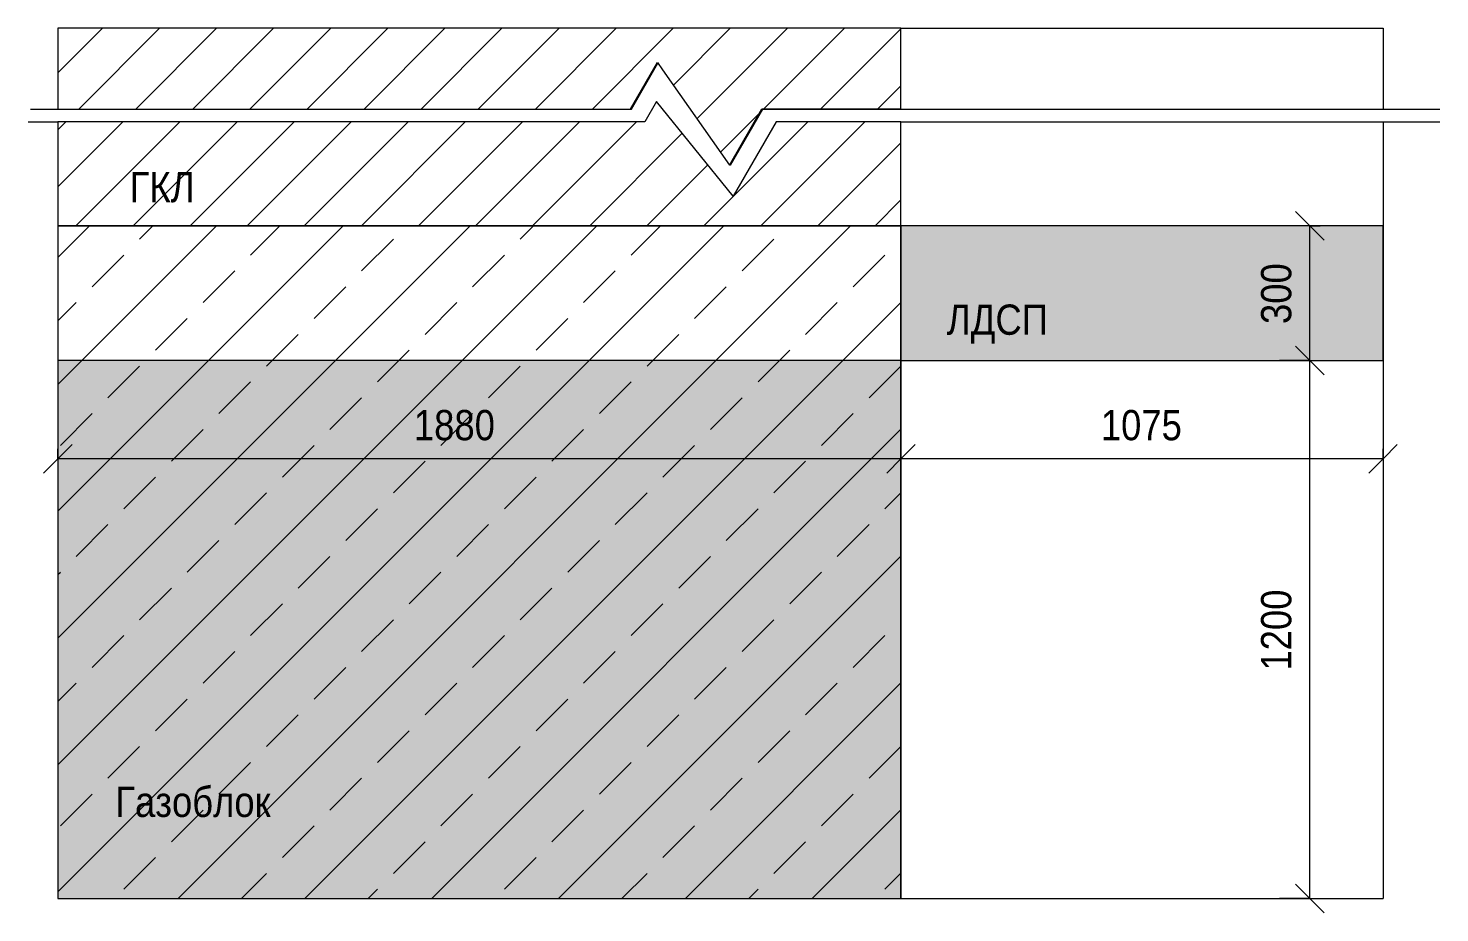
# Model space of a CAD drawing. Header units: millimetres. Extents: x 14838 to 30347, y -21720 to -9527.
# Drawn here: x 23863 to 27011, y -21720 to -19747 of the extents above; entities that cross this region are included whole.
import ezdxf

# ---------------------------------------------------------------- set-up
doc = ezdxf.new("R2010")
doc.units = ezdxf.units.MM
for name, color, linetype, lineweight in [('Аннотация', 7, 'Continuous', 9), ('Размеры', 7, 'Continuous', 9), ('Размеры-45', 7, 'Continuous', 9), ('Узлы', 7, 'Continuous', 20)]:
    doc.layers.add(name, color=color, linetype=linetype, lineweight=lineweight)
doc.layers.add('Линии', color=94, linetype='Continuous', lineweight=9, true_color=0x00a600)
doc.styles.add('Century Gothic', font='GOTHIC.TTF', dxfattribs={"width": 0.9, "height": 67.5})
doc.dimstyles.new('GOT_1_5_округ_до_5', dxfattribs={"dimscale": 304.8, "dimtxt": 70.481358, "dimasz": 0.20876, "dimexe": 0.221457, "dimexo": 0.221457, "dimgap": 0.073819, "dimtad": 1, "dimdec": 0, "dimrnd": 5, "dimdsep": 46, "dimtxsty": 'Century Gothic', "dimblk1": 'OBLIQUE', "dimblk2": 'OBLIQUE', "dimsah": 1, "dimcen": 0.09, "dimazin": 0, "dimtfac": 1, "dimtdec": 4, "dimtix": 1, "dimtmove": 0, "dimatfit": 3, "dimfxl": 1, "dimtvp": 1, "dimtolj": 1, "dimtzin": 0, "dimarcsym": 2})
doc.dimstyles.new('GOT_1_5_округ_до_5_1', dxfattribs={"dimscale": 304.8, "dimtxt": 70.481358, "dimasz": 0.20876, "dimexe": 0.221457, "dimexo": 0.221457, "dimgap": 0.073819, "dimtad": 1, "dimdec": 0, "dimrnd": 5, "dimdsep": 46, "dimtxsty": 'Century Gothic', "dimblk1": 'OBLIQUE', "dimblk2": 'OBLIQUE', "dimsah": 1, "dimcen": 0.09, "dimazin": 0, "dimtfac": 1, "dimtdec": 4, "dimtix": 1, "dimtmove": 2, "dimatfit": 3, "dimfxl": 1, "dimtvp": 1, "dimtolj": 1, "dimtzin": 0, "dimarcsym": 2})

# ---------------------------------------------------------------- blocks, each defined once
blk = doc.blocks.new('DIMBLOCK76-05_План монтажа')
at = {"layer": 'Размеры-45'}
for p, q in [((25809.4, -20707.4), (25809.4, -20555.4)), ((26884.4, -20707.4), (25809.4, -20707.4)), ((25809.4, -20707.4), (25809.4, -20774.9)), ((26884.4, -20707.4), (26884.4, -20684.9)), ((26884.4, -20707.4), (26884.4, -20774.9))]:
    blk.add_line(p, q, dxfattribs=at)
at = {"layer": 'Размеры-45', "lineweight": 18}
for p, q in [((25809.4, -20707.4), (25841.2, -20675.6)), ((26884.4, -20707.4), (26916.2, -20675.6)), ((25809.4, -20707.4), (25777.6, -20739.3)), ((26884.4, -20707.4), (26852.6, -20739.3))]:
    blk.add_line(p, q, dxfattribs=at)
at = {"layer": 'Размеры-45', "color": 0, "insert": (26255.1, -20598.4), "char_height": 67.5, "width": 220.17, "attachment_point": 1, "line_spacing_factor": 0.984502, "style": 'Century Gothic'}
blk.add_mtext('1075', dxfattribs=at)
blk = doc.blocks.new('_Oblique')
at = {"color": 0, "linetype": 'ByBlock', "lineweight": -2}
blk.add_line((-0.5, -0.5), (0.5, 0.5), dxfattribs=at)
blk = doc.blocks.new('DIMBLOCK77-05_План монтажа')
at = {"layer": 'Размеры-45'}
for p, q in [((25809.4, -20707.4), (25809.4, -20555.4)), ((23929.4, -20707.4), (23929.4, -20684.9)), ((25809.4, -20707.4), (23929.4, -20707.4)), ((23929.4, -20707.4), (23929.4, -20774.9)), ((25809.4, -20707.4), (25809.4, -20774.9))]:
    blk.add_line(p, q, dxfattribs=at)
at = {"layer": 'Размеры-45', "lineweight": 18}
for p, q in [((23929.4, -20707.4), (23961.2, -20675.6)), ((25809.4, -20707.4), (25841.2, -20675.6)), ((23929.4, -20707.4), (23897.6, -20739.3)), ((25809.4, -20707.4), (25777.6, -20739.3))]:
    blk.add_line(p, q, dxfattribs=at)
at = {"layer": 'Размеры-45', "color": 0, "insert": (24723.2, -20598.4), "char_height": 67.5, "width": 220.17, "attachment_point": 1, "line_spacing_factor": 0.984502, "style": 'Century Gothic'}
blk.add_mtext('1880', dxfattribs=at)
blk = doc.blocks.new('DIMBLOCK78-05_План монтажа')
at = {"layer": 'Размеры-45', "lineweight": 18}
for p, q in [((26721.4, -20487.9), (26689.6, -20456)), ((26721.4, -20487.9), (26753.2, -20519.7)), ((26721.4, -21687.9), (26689.6, -21656)), ((26721.4, -21687.9), (26753.2, -21719.7))]:
    blk.add_line(p, q, dxfattribs=at)
at = {"layer": 'Размеры-45'}
for p, q in [((26721.4, -20487.9), (26653.9, -20487.9)), ((26721.4, -21687.9), (26721.4, -20487.9)), ((26721.4, -20487.9), (26743.9, -20487.9)), ((26721.4, -21687.9), (26653.9, -21687.9)), ((26721.4, -21687.9), (26743.9, -21687.9))]:
    blk.add_line(p, q, dxfattribs=at)
at = {"layer": 'Размеры-45', "color": 0, "insert": (26612.4, -21179.6), "char_height": 67.5, "width": 220.17, "attachment_point": 1, "rotation": 90, "line_spacing_factor": 0.984502, "style": 'Century Gothic'}
blk.add_mtext('1200', dxfattribs=at)
blk = doc.blocks.new('DIMBLOCK79-05_План монтажа')
at = {"layer": 'Размеры-45', "lineweight": 18}
for p, q in [((26721.4, -20187.9), (26689.6, -20156)), ((26721.4, -20187.9), (26753.2, -20219.7)), ((26721.4, -20487.9), (26689.6, -20456)), ((26721.4, -20487.9), (26753.2, -20519.7))]:
    blk.add_line(p, q, dxfattribs=at)
at = {"layer": 'Размеры-45'}
for p, q in [((26721.4, -20187.9), (26653.9, -20187.9)), ((26721.4, -20487.9), (26721.4, -20187.9)), ((26721.4, -20187.9), (26743.9, -20187.9)), ((26721.4, -20487.9), (26653.9, -20487.9)), ((26721.4, -20487.9), (26743.9, -20487.9))]:
    blk.add_line(p, q, dxfattribs=at)
at = {"layer": 'Размеры-45', "color": 0, "insert": (26612.4, -20406.7), "char_height": 67.5, "width": 165.128, "attachment_point": 1, "rotation": 90, "line_spacing_factor": 0.984502, "style": 'Century Gothic'}
blk.add_mtext('300', dxfattribs=at)

msp = doc.modelspace()

# ---------------------------------------------------------------- hatches: boundary and pattern name
at = {"layer": 'Узлы', "lineweight": 9, "true_color": 0x0000ff}
h = msp.add_hatch(dxfattribs=at)
h.set_pattern_fill('FP_3', color=5, style=0, pattern_type=2)
h.set_pattern_definition([(45, (41756.08, 13126.54), (-63.6396, 63.6396), [])])
h.paths.add_polyline_path([(23929.4, -20187.9), (25809.4, -20187.9), (25809.4, -19956.1), (25531, -19956.1), (25435.4, -20121.7), (25264.3, -19910.5), (25238, -19956.1), (23929.4, -19956.1)])
h.paths.add_polyline_path([(25426.9, -20052.6), (25499.4, -19927.1), (25809.4, -19927.1), (25809.4, -19747.1), (23929.4, -19747.1), (23929.4, -19927.2), (25206.3, -19927.2), (25266.3, -19823.3), (25277.8, -19839.7)])
at = {"layer": 'Узлы', "true_color": 0xd9ecff}
h = msp.add_hatch(color=7, dxfattribs=at)
h.paths.add_polyline_path([(23929.4, -21687.9), (25809.4, -21687.9), (25809.4, -20487.9), (23929.4, -20487.9)])
h.paths.add_polyline_path([(25435.4, -20121.7), (25436, -20120.7), (25272.3, -19918.6), (25266.3, -19912.9), (25434.6, -20120.7)])
h.paths.add_polyline_path([(25429.2, -20052.7), (25501.6, -19927.2), (25499.4, -19927.1), (25427.9, -20050.9), (25429.1, -20052.6)])
h.paths.add_polyline_path([(25208.5, -19927.2), (25267.5, -19825), (25266.3, -19823.3), (25206.3, -19927.2)])
at = {"layer": 'Узлы', "lineweight": 9, "true_color": 0x808080}
h = msp.add_hatch(dxfattribs=at)
h.set_pattern_fill('FP_1', color=8, style=0, pattern_type=2)
h.set_pattern_definition([(45, (41756.08, 13126.54), (-141.439, 141.439), []), (45, (41897.52, 13126.54), (-141.439, 141.439), [100.013, -50.006])])
h.paths.add_polyline_path([(23929.4, -21687.9), (25809.4, -21687.9), (25809.4, -20187.9), (23929.4, -20187.9)])
at = {"layer": 'Узлы', "true_color": 0xd27b7b}
msp.add_hatch(color=23, dxfattribs=at).paths.add_polyline_path([(25809.4, -20487.9), (26884.4, -20487.9), (26884.4, -20187.9), (25809.4, -20187.9)])

# ---------------------------------------------------------------- linework, layer by layer
at = {"layer": 'Линии', "color": 7, "lineweight": 20}
for p, q in [((25809.4, -19747.1), (23929.4, -19747.1)), ((23929.4, -19747.1), (23929.4, -19927.2)), ((25809.4, -19747.1), (26884.4, -19747.1)), ((25809.4, -19927.1), (25809.4, -19747.1)), ((25809.4, -19927.2), (25809.4, -19747.1)), ((26884.4, -19747.1), (26884.4, -19927.2)), ((25206.3, -19927.2), (25266.3, -19823.3)), ((25266.3, -19823.3), (25277.8, -19839.7)), ((25277.8, -19839.7), (25426.9, -20052.6)), ((25264.3, -19910.5), (25238, -19956.1)), ((25435.4, -20121.7), (25264.3, -19910.5)), ((23929.4, -19927.2), (25206.3, -19927.2)), ((25238, -19956.1), (23929.4, -19956.1)), ((23929.4, -19956.1), (23929.4, -20187.9)), ((23929.4, -19956.1), (23929.4, -21687.9)), ((25426.9, -20052.6), (25499.4, -19927.1)), ((25531, -19956.1), (25435.4, -20121.7)), ((25499.4, -19927.1), (25809.4, -19927.1)), ((25809.4, -19956.1), (25531, -19956.1)), ((25809.4, -20187.9), (25809.4, -19956.1)), ((25809.4, -20187.9), (25809.4, -19956.1)), ((26884.4, -19956.1), (26884.4, -21687.9)), ((23929.4, -20187.9), (23929.4, -21687.9)), ((23929.4, -20187.9), (25809.4, -20187.9)), ((25809.4, -20187.9), (23929.4, -20187.9)), ((26884.4, -20187.9), (25809.4, -20187.9)), ((25809.4, -21687.9), (25809.4, -20187.9)), ((25809.4, -20187.9), (25809.4, -20487.9)), ((26884.4, -20487.9), (26884.4, -20187.9)), ((25809.4, -20487.9), (23929.4, -20487.9)), ((25809.4, -20487.9), (26884.4, -20487.9)), ((25809.4, -20487.9), (25809.4, -21687.9)), ((23929.4, -21687.9), (25809.4, -21687.9)), ((25809.4, -21687.9), (26884.4, -21687.9))]:
    msp.add_line(p, q, dxfattribs=at)
at = {"layer": 'Линии', "color": 7}
for p, q in [((25208.5, -19927.2), (25267.5, -19825)), ((23863.2, -19956.1), (23929.4, -19956.1)), ((23868.5, -19927.2), (23929.4, -19927.2)), ((25206.3, -19927.2), (25208.5, -19927.2)), ((25429.2, -20052.7), (25501.6, -19927.2)), ((25501.6, -19927.2), (27011, -19927.2)), ((25809.4, -19956.1), (27011, -19956.1)), ((25427.9, -20050.9), (25429.2, -20052.7))]:
    msp.add_line(p, q, dxfattribs=at)

# ---------------------------------------------------------------- texts
at = {"layer": 'Аннотация', "char_height": 67.5, "attachment_point": 1, "style": 'Century Gothic'}
for s, insert, width in [('ГКЛ', (24089.5, -20067.6), 181.823), ('ЛДСП', (25911.7, -20363.2), 305.202), ('Газоблок', (24057.3, -21438.5), 480.531)]:
    msp.add_mtext(s, dxfattribs=dict(at, insert=insert, width=width))

# ---------------------------------------------------------------- dimensions: what is measured, and where the dimension line sits
at = {"layer": 'Размеры'}
for base, p1, p2, override, picture, middle in [((26721.4, -20187.9), (26676.4, -20487.9), (26676.4, -20187.9), {"dimpost": '<>', "dimfxl": 300}, 'DIMBLOCK79-05_План монтажа', (26663.5, -20337.9)), ((26721.4, -20487.9), (26676.4, -21687.9), (26676.4, -20487.9), {"dimpost": '<>', "dimfxl": 1200}, 'DIMBLOCK78-05_План монтажа', (26663.5, -21087.9))]:
    dim = msp.add_linear_dim(base=base, p1=p1, p2=p2, angle=90, dimstyle='GOT_1_5_округ_до_5', override=override, dxfattribs=at)
    dim.commit()
    dim.dimension.update_dxf_attribs({"geometry": picture, "text_midpoint": middle})
dim = msp.add_linear_dim(base=(23929.4, -20707.4), p1=(25809.4, -20487.9), p2=(23929.4, -20752.4), angle=0, dimstyle='GOT_1_5_округ_до_5_1', override={"dimpost": '<>', "dimfxl": 1898.526862}, dxfattribs=at)
dim.commit()
dim.dimension.update_dxf_attribs({"geometry": 'DIMBLOCK77-05_План монтажа', "text_midpoint": (24833.3, -20643.4), "dimtype": 160})
dim = msp.add_linear_dim(base=(25809.4, -20707.4), p1=(26884.4, -20752.4), p2=(25809.4, -20487.9), dimstyle='GOT_1_5_округ_до_5', override={"dimpost": '<>', "dimfxl": 1107.081408}, dxfattribs=at)
dim.commit()
dim.dimension.update_dxf_attribs({"geometry": 'DIMBLOCK76-05_План монтажа', "text_midpoint": (26346.9, -20649.5)})

doc.saveas('drawing.dxf')
